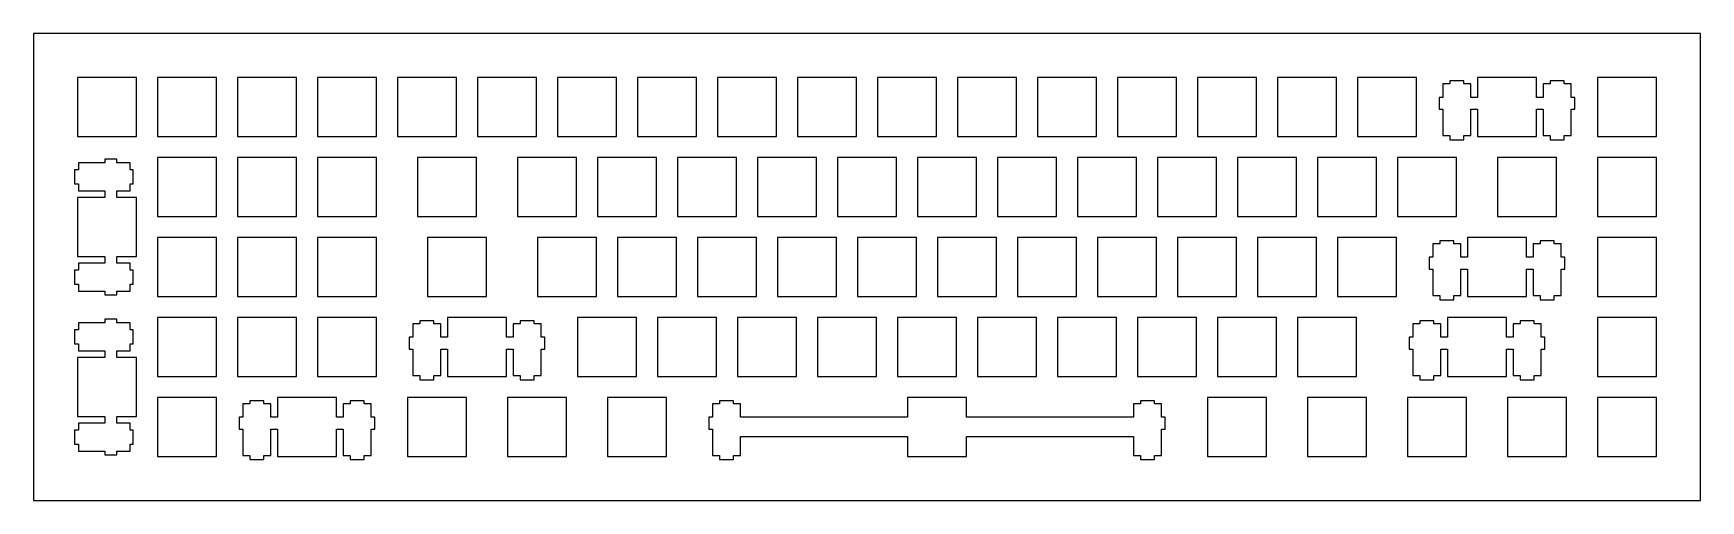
# Model space of a CAD drawing. Header units: millimetres. Extents: x 0 to 396, y 0 to 111.
import ezdxf

# ---------------------------------------------------------------- set-up
doc = ezdxf.new("R2010")
doc.units = ezdxf.units.MM
doc.layers.add('Layer1', color=7, linetype='CONTINUOUS')

msp = doc.modelspace()

# ---------------------------------------------------------------- linework, layer by layer
at = {"layer": 'Layer1'}
for points in [[(0, 0), (396, 0), (396, 111), (0, 111), (0, 0)], [(24.5, 100.5), (10.5, 100.5), (10.5, 86.5), (24.5, 86.5), (24.5, 100.5)], [(43.5, 100.5), (29.5, 100.5), (29.5, 86.5), (43.5, 86.5), (43.5, 100.5)], [(62.5, 100.5), (48.5, 100.5), (48.5, 86.5), (62.5, 86.5), (62.5, 100.5)], [(81.5, 100.5), (67.5, 100.5), (67.5, 86.5), (81.5, 86.5), (81.5, 100.5)], [(100.5, 100.5), (86.5, 100.5), (86.5, 86.5), (100.5, 86.5), (100.5, 100.5)], [(119.5, 100.5), (105.5, 100.5), (105.5, 86.5), (119.5, 86.5), (119.5, 100.5)], [(138.5, 100.5), (124.5, 100.5), (124.5, 86.5), (138.5, 86.5), (138.5, 100.5)], [(157.5, 100.5), (143.5, 100.5), (143.5, 86.5), (157.5, 86.5), (157.5, 100.5)], [(176.5, 100.5), (162.5, 100.5), (162.5, 86.5), (176.5, 86.5), (176.5, 100.5)], [(195.5, 100.5), (181.5, 100.5), (181.5, 86.5), (195.5, 86.5), (195.5, 100.5)], [(214.5, 100.5), (200.5, 100.5), (200.5, 86.5), (214.5, 86.5), (214.5, 100.5)], [(233.5, 100.5), (219.5, 100.5), (219.5, 86.5), (233.5, 86.5), (233.5, 100.5)], [(252.5, 100.5), (238.5, 100.5), (238.5, 86.5), (252.5, 86.5), (252.5, 100.5)], [(271.5, 100.5), (257.5, 100.5), (257.5, 86.5), (271.5, 86.5), (271.5, 100.5)], [(290.5, 100.5), (276.5, 100.5), (276.5, 86.5), (290.5, 86.5), (290.5, 100.5)], [(309.5, 100.5), (295.5, 100.5), (295.5, 86.5), (309.5, 86.5), (309.5, 100.5)], [(328.5, 100.5), (314.5, 100.5), (314.5, 86.5), (328.5, 86.5), (328.5, 100.5)], [(339.75, 86.73), (341.425, 86.73), (341.425, 93), (343, 93), (343, 86.5), (357, 86.5), (357, 93), (358.575, 93), (358.575, 86.73), (360.25, 86.73), (360.25, 85.738), (363.55, 85.738), (363.55, 86.73), (365.225, 86.73), (365.225, 93), (366.1, 93), (366.1, 95.8), (365.225, 95.8), (365.225, 99.03), (363.55, 99.03), (363.55, 99.738), (360.25, 99.738), (360.25, 99.03), (358.575, 99.03), (358.575, 95.8), (357, 95.8), (357, 100.5), (343, 100.5), (343, 95.8), (341.425, 95.8), (341.425, 99.03), (339.75, 99.03), (339.75, 99.738), (336.45, 99.738), (336.45, 99.03), (334.775, 99.03), (334.775, 95.8), (333.9, 95.8), (333.9, 93), (334.775, 93), (334.775, 86.73), (336.45, 86.73), (336.45, 85.738), (339.75, 85.738), (339.75, 86.73)], [(385.5, 100.5), (371.5, 100.5), (371.5, 86.5), (385.5, 86.5), (385.5, 100.5)], [(10.73, 75.25), (10.73, 73.575), (17, 73.575), (17, 72), (10.5, 72), (10.5, 58), (17, 58), (17, 56.425), (10.73, 56.425), (10.73, 54.75), (9.738, 54.75), (9.738, 51.45), (10.73, 51.45), (10.73, 49.775), (17, 49.775), (17, 48.9), (19.8, 48.9), (19.8, 49.775), (23.03, 49.775), (23.03, 51.45), (23.738, 51.45), (23.738, 54.75), (23.03, 54.75), (23.03, 56.425), (19.8, 56.425), (19.8, 58), (24.5, 58), (24.5, 72), (19.8, 72), (19.8, 73.575), (23.03, 73.575), (23.03, 75.25), (23.738, 75.25), (23.738, 78.55), (23.03, 78.55), (23.03, 80.225), (19.8, 80.225), (19.8, 81.1), (17, 81.1), (17, 80.225), (10.73, 80.225), (10.73, 78.55), (9.738, 78.55), (9.738, 75.25), (10.73, 75.25)], [(43.5, 81.5), (29.5, 81.5), (29.5, 67.5), (43.5, 67.5), (43.5, 81.5)], [(62.5, 81.5), (48.5, 81.5), (48.5, 67.5), (62.5, 67.5), (62.5, 81.5)], [(81.5, 81.5), (67.5, 81.5), (67.5, 67.5), (81.5, 67.5), (81.5, 81.5)], [(105.25, 81.5), (91.25, 81.5), (91.25, 67.5), (105.25, 67.5), (105.25, 81.5)], [(129, 81.5), (115, 81.5), (115, 67.5), (129, 67.5), (129, 81.5)], [(148, 81.5), (134, 81.5), (134, 67.5), (148, 67.5), (148, 81.5)], [(167, 81.5), (153, 81.5), (153, 67.5), (167, 67.5), (167, 81.5)], [(186, 81.5), (172, 81.5), (172, 67.5), (186, 67.5), (186, 81.5)], [(205, 81.5), (191, 81.5), (191, 67.5), (205, 67.5), (205, 81.5)], [(224, 81.5), (210, 81.5), (210, 67.5), (224, 67.5), (224, 81.5)], [(243, 81.5), (229, 81.5), (229, 67.5), (243, 67.5), (243, 81.5)], [(262, 81.5), (248, 81.5), (248, 67.5), (262, 67.5), (262, 81.5)], [(281, 81.5), (267, 81.5), (267, 67.5), (281, 67.5), (281, 81.5)], [(300, 81.5), (286, 81.5), (286, 67.5), (300, 67.5), (300, 81.5)], [(319, 81.5), (305, 81.5), (305, 67.5), (319, 67.5), (319, 81.5)], [(338, 81.5), (324, 81.5), (324, 67.5), (338, 67.5), (338, 81.5)], [(361.75, 81.5), (347.75, 81.5), (347.75, 67.5), (361.75, 67.5), (361.75, 81.5)], [(385.5, 81.5), (371.5, 81.5), (371.5, 67.5), (385.5, 67.5), (385.5, 81.5)], [(43.5, 62.5), (29.5, 62.5), (29.5, 48.5), (43.5, 48.5), (43.5, 62.5)], [(62.5, 62.5), (48.5, 62.5), (48.5, 48.5), (62.5, 48.5), (62.5, 62.5)], [(81.5, 62.5), (67.5, 62.5), (67.5, 48.5), (81.5, 48.5), (81.5, 62.5)], [(107.625, 62.5), (93.625, 62.5), (93.625, 48.5), (107.625, 48.5), (107.625, 62.5)], [(133.75, 62.5), (119.75, 62.5), (119.75, 48.5), (133.75, 48.5), (133.75, 62.5)], [(152.75, 62.5), (138.75, 62.5), (138.75, 48.5), (152.75, 48.5), (152.75, 62.5)], [(171.75, 62.5), (157.75, 62.5), (157.75, 48.5), (171.75, 48.5), (171.75, 62.5)], [(190.75, 62.5), (176.75, 62.5), (176.75, 48.5), (190.75, 48.5), (190.75, 62.5)], [(209.75, 62.5), (195.75, 62.5), (195.75, 48.5), (209.75, 48.5), (209.75, 62.5)], [(228.75, 62.5), (214.75, 62.5), (214.75, 48.5), (228.75, 48.5), (228.75, 62.5)], [(247.75, 62.5), (233.75, 62.5), (233.75, 48.5), (247.75, 48.5), (247.75, 62.5)], [(266.75, 62.5), (252.75, 62.5), (252.75, 48.5), (266.75, 48.5), (266.75, 62.5)], [(285.75, 62.5), (271.75, 62.5), (271.75, 48.5), (285.75, 48.5), (285.75, 62.5)], [(304.75, 62.5), (290.75, 62.5), (290.75, 48.5), (304.75, 48.5), (304.75, 62.5)], [(323.75, 62.5), (309.75, 62.5), (309.75, 48.5), (323.75, 48.5), (323.75, 62.5)], [(337.375, 48.73), (339.05, 48.73), (339.05, 55), (340.625, 55), (340.625, 48.5), (354.625, 48.5), (354.625, 55), (356.2, 55), (356.2, 48.73), (357.875, 48.73), (357.875, 47.738), (361.175, 47.738), (361.175, 48.73), (362.85, 48.73), (362.85, 55), (363.725, 55), (363.725, 57.8), (362.85, 57.8), (362.85, 61.03), (361.175, 61.03), (361.175, 61.738), (357.875, 61.738), (357.875, 61.03), (356.2, 61.03), (356.2, 57.8), (354.625, 57.8), (354.625, 62.5), (340.625, 62.5), (340.625, 57.8), (339.05, 57.8), (339.05, 61.03), (337.375, 61.03), (337.375, 61.738), (334.075, 61.738), (334.075, 61.03), (332.4, 61.03), (332.4, 57.8), (331.525, 57.8), (331.525, 55), (332.4, 55), (332.4, 48.73), (334.075, 48.73), (334.075, 47.738), (337.375, 47.738), (337.375, 48.73)], [(385.5, 62.5), (371.5, 62.5), (371.5, 48.5), (385.5, 48.5), (385.5, 62.5)], [(10.73, 37.25), (10.73, 35.575), (17, 35.575), (17, 34), (10.5, 34), (10.5, 20), (17, 20), (17, 18.425), (10.73, 18.425), (10.73, 16.75), (9.738, 16.75), (9.738, 13.45), (10.73, 13.45), (10.73, 11.775), (17, 11.775), (17, 10.9), (19.8, 10.9), (19.8, 11.775), (23.03, 11.775), (23.03, 13.45), (23.738, 13.45), (23.738, 16.75), (23.03, 16.75), (23.03, 18.425), (19.8, 18.425), (19.8, 20), (24.5, 20), (24.5, 34), (19.8, 34), (19.8, 35.575), (23.03, 35.575), (23.03, 37.25), (23.738, 37.25), (23.738, 40.55), (23.03, 40.55), (23.03, 42.225), (19.8, 42.225), (19.8, 43.1), (17, 43.1), (17, 42.225), (10.73, 42.225), (10.73, 40.55), (9.738, 40.55), (9.738, 37.25), (10.73, 37.25)], [(43.5, 43.5), (29.5, 43.5), (29.5, 29.5), (43.5, 29.5), (43.5, 43.5)], [(62.5, 43.5), (48.5, 43.5), (48.5, 29.5), (62.5, 29.5), (62.5, 43.5)], [(81.5, 43.5), (67.5, 43.5), (67.5, 29.5), (81.5, 29.5), (81.5, 43.5)], [(95.125, 29.73), (96.8, 29.73), (96.8, 36), (98.375, 36), (98.375, 29.5), (112.375, 29.5), (112.375, 36), (113.95, 36), (113.95, 29.73), (115.625, 29.73), (115.625, 28.738), (118.925, 28.738), (118.925, 29.73), (120.6, 29.73), (120.6, 36), (121.475, 36), (121.475, 38.8), (120.6, 38.8), (120.6, 42.03), (118.925, 42.03), (118.925, 42.738), (115.625, 42.738), (115.625, 42.03), (113.95, 42.03), (113.95, 38.8), (112.375, 38.8), (112.375, 43.5), (98.375, 43.5), (98.375, 38.8), (96.8, 38.8), (96.8, 42.03), (95.125, 42.03), (95.125, 42.738), (91.825, 42.738), (91.825, 42.03), (90.15, 42.03), (90.15, 38.8), (89.275, 38.8), (89.275, 36), (90.15, 36), (90.15, 29.73), (91.825, 29.73), (91.825, 28.738), (95.125, 28.738), (95.125, 29.73)], [(143.25, 43.5), (129.25, 43.5), (129.25, 29.5), (143.25, 29.5), (143.25, 43.5)], [(162.25, 43.5), (148.25, 43.5), (148.25, 29.5), (162.25, 29.5), (162.25, 43.5)], [(181.25, 43.5), (167.25, 43.5), (167.25, 29.5), (181.25, 29.5), (181.25, 43.5)], [(200.25, 43.5), (186.25, 43.5), (186.25, 29.5), (200.25, 29.5), (200.25, 43.5)], [(219.25, 43.5), (205.25, 43.5), (205.25, 29.5), (219.25, 29.5), (219.25, 43.5)], [(238.25, 43.5), (224.25, 43.5), (224.25, 29.5), (238.25, 29.5), (238.25, 43.5)], [(257.25, 43.5), (243.25, 43.5), (243.25, 29.5), (257.25, 29.5), (257.25, 43.5)], [(276.25, 43.5), (262.25, 43.5), (262.25, 29.5), (276.25, 29.5), (276.25, 43.5)], [(295.25, 43.5), (281.25, 43.5), (281.25, 29.5), (295.25, 29.5), (295.25, 43.5)], [(314.25, 43.5), (300.25, 43.5), (300.25, 29.5), (314.25, 29.5), (314.25, 43.5)], [(332.625, 29.73), (334.3, 29.73), (334.3, 36), (335.875, 36), (335.875, 29.5), (349.875, 29.5), (349.875, 36), (351.45, 36), (351.45, 29.73), (353.125, 29.73), (353.125, 28.738), (356.425, 28.738), (356.425, 29.73), (358.1, 29.73), (358.1, 36), (358.975, 36), (358.975, 38.8), (358.1, 38.8), (358.1, 42.03), (356.425, 42.03), (356.425, 42.738), (353.125, 42.738), (353.125, 42.03), (351.45, 42.03), (351.45, 38.8), (349.875, 38.8), (349.875, 43.5), (335.875, 43.5), (335.875, 38.8), (334.3, 38.8), (334.3, 42.03), (332.625, 42.03), (332.625, 42.738), (329.325, 42.738), (329.325, 42.03), (327.65, 42.03), (327.65, 38.8), (326.775, 38.8), (326.775, 36), (327.65, 36), (327.65, 29.73), (329.325, 29.73), (329.325, 28.738), (332.625, 28.738), (332.625, 29.73)], [(385.5, 43.5), (371.5, 43.5), (371.5, 29.5), (385.5, 29.5), (385.5, 43.5)], [(43.5, 24.5), (29.5, 24.5), (29.5, 10.5), (43.5, 10.5), (43.5, 24.5)], [(54.75, 10.73), (56.425, 10.73), (56.425, 17), (58, 17), (58, 10.5), (72, 10.5), (72, 17), (73.575, 17), (73.575, 10.73), (75.25, 10.73), (75.25, 9.738), (78.55, 9.738), (78.55, 10.73), (80.225, 10.73), (80.225, 17), (81.1, 17), (81.1, 19.8), (80.225, 19.8), (80.225, 23.03), (78.55, 23.03), (78.55, 23.738), (75.25, 23.738), (75.25, 23.03), (73.575, 23.03), (73.575, 19.8), (72, 19.8), (72, 24.5), (58, 24.5), (58, 19.8), (56.425, 19.8), (56.425, 23.03), (54.75, 23.03), (54.75, 23.738), (51.45, 23.738), (51.45, 23.03), (49.775, 23.03), (49.775, 19.8), (48.9, 19.8), (48.9, 17), (49.775, 17), (49.775, 10.73), (51.45, 10.73), (51.45, 9.738), (54.75, 9.738), (54.75, 10.73)], [(102.875, 24.5), (88.875, 24.5), (88.875, 10.5), (102.875, 10.5), (102.875, 24.5)], [(126.625, 24.5), (112.625, 24.5), (112.625, 10.5), (126.625, 10.5), (126.625, 24.5)], [(150.375, 24.5), (136.375, 24.5), (136.375, 10.5), (150.375, 10.5), (150.375, 24.5)], [(166.275, 10.73), (167.95, 10.73), (167.95, 15.2), (207.625, 15.2), (207.625, 10.5), (221.625, 10.5), (221.625, 15.2), (261.3, 15.2), (261.3, 10.73), (262.975, 10.73), (262.975, 9.738), (266.275, 9.738), (266.275, 10.73), (267.95, 10.73), (267.95, 17), (268.85, 17), (268.85, 19.8), (267.95, 19.8), (267.95, 23.03), (266.275, 23.03), (266.275, 23.738), (262.975, 23.738), (262.975, 23.03), (261.3, 23.03), (261.3, 19.8), (221.625, 19.8), (221.625, 24.5), (207.625, 24.5), (207.625, 19.8), (167.95, 19.8), (167.95, 23.03), (166.275, 23.03), (166.275, 23.738), (162.975, 23.738), (162.975, 23.03), (161.3, 23.03), (161.3, 19.8), (160.4, 19.8), (160.4, 17), (161.3, 17), (161.3, 10.73), (162.975, 10.73), (162.975, 9.738), (166.275, 9.738), (166.275, 10.73)], [(292.875, 24.5), (278.875, 24.5), (278.875, 10.5), (292.875, 10.5), (292.875, 24.5)], [(316.625, 24.5), (302.625, 24.5), (302.625, 10.5), (316.625, 10.5), (316.625, 24.5)], [(340.375, 24.5), (326.375, 24.5), (326.375, 10.5), (340.375, 10.5), (340.375, 24.5)], [(364.125, 24.5), (350.125, 24.5), (350.125, 10.5), (364.125, 10.5), (364.125, 24.5)], [(385.5, 24.5), (371.5, 24.5), (371.5, 10.5), (385.5, 10.5), (385.5, 24.5)]]:
    msp.add_lwpolyline(points, close=True, dxfattribs=at)

doc.saveas('drawing.dxf')
